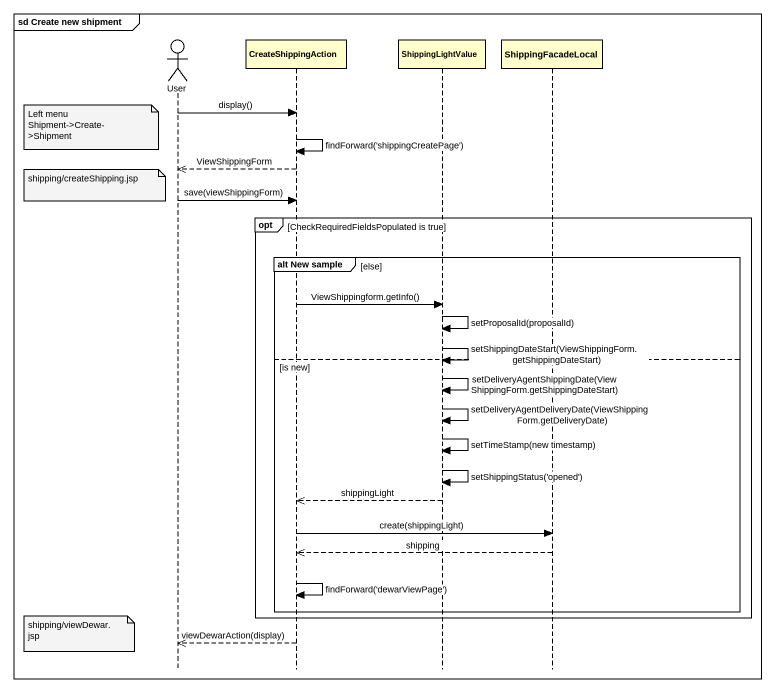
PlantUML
@startuml
mainframe sd Create new shipment
hide footbox
actor User
participant CreateShippingAction
participant ShippingLightValue
participant ShippingFacadeLocal

User -> CreateShippingAction : display()
note left of User : Left menu Shipment->Create->Shipment
CreateShippingAction -> CreateShippingAction : findForward('shippingCreatePage')
CreateShippingAction -->> User : ViewShippingForm
note left of User : shipping/createShipping.jsp
User -> CreateShippingAction : save(viewShippingForm)
opt CheckRequiredFieldsPopulated is true
  group alt New sample [else]
    CreateShippingAction -> ShippingLightValue : ViewShippingform.getInfo()
    ShippingLightValue -> ShippingLightValue : setProposalId(proposalId)
    ShippingLightValue -> ShippingLightValue : setShippingDateStart(ViewShippingForm.getShippingDateStart)
  else is new
    ShippingLightValue -> ShippingLightValue : setDeliveryAgentShippingDate(ViewShippingForm.getShippingDateStart)
    ShippingLightValue -> ShippingLightValue : setDeliveryAgentDeliveryDate(ViewShippingForm.getDeliveryDate)
    ShippingLightValue -> ShippingLightValue : setTimeStamp(new timestamp)
    ShippingLightValue -> ShippingLightValue : setShippingStatus('opened')
    ShippingLightValue -->> CreateShippingAction : shippingLight
    CreateShippingAction -> ShippingFacadeLocal : create(shippingLight)
    ShippingFacadeLocal -->> CreateShippingAction : shipping
    CreateShippingAction -> CreateShippingAction : findForward('dewarViewPage')
  end
end
note left of User : shipping/viewDewar.jsp
CreateShippingAction -->> User : viewDewarAction(display)
@enduml
